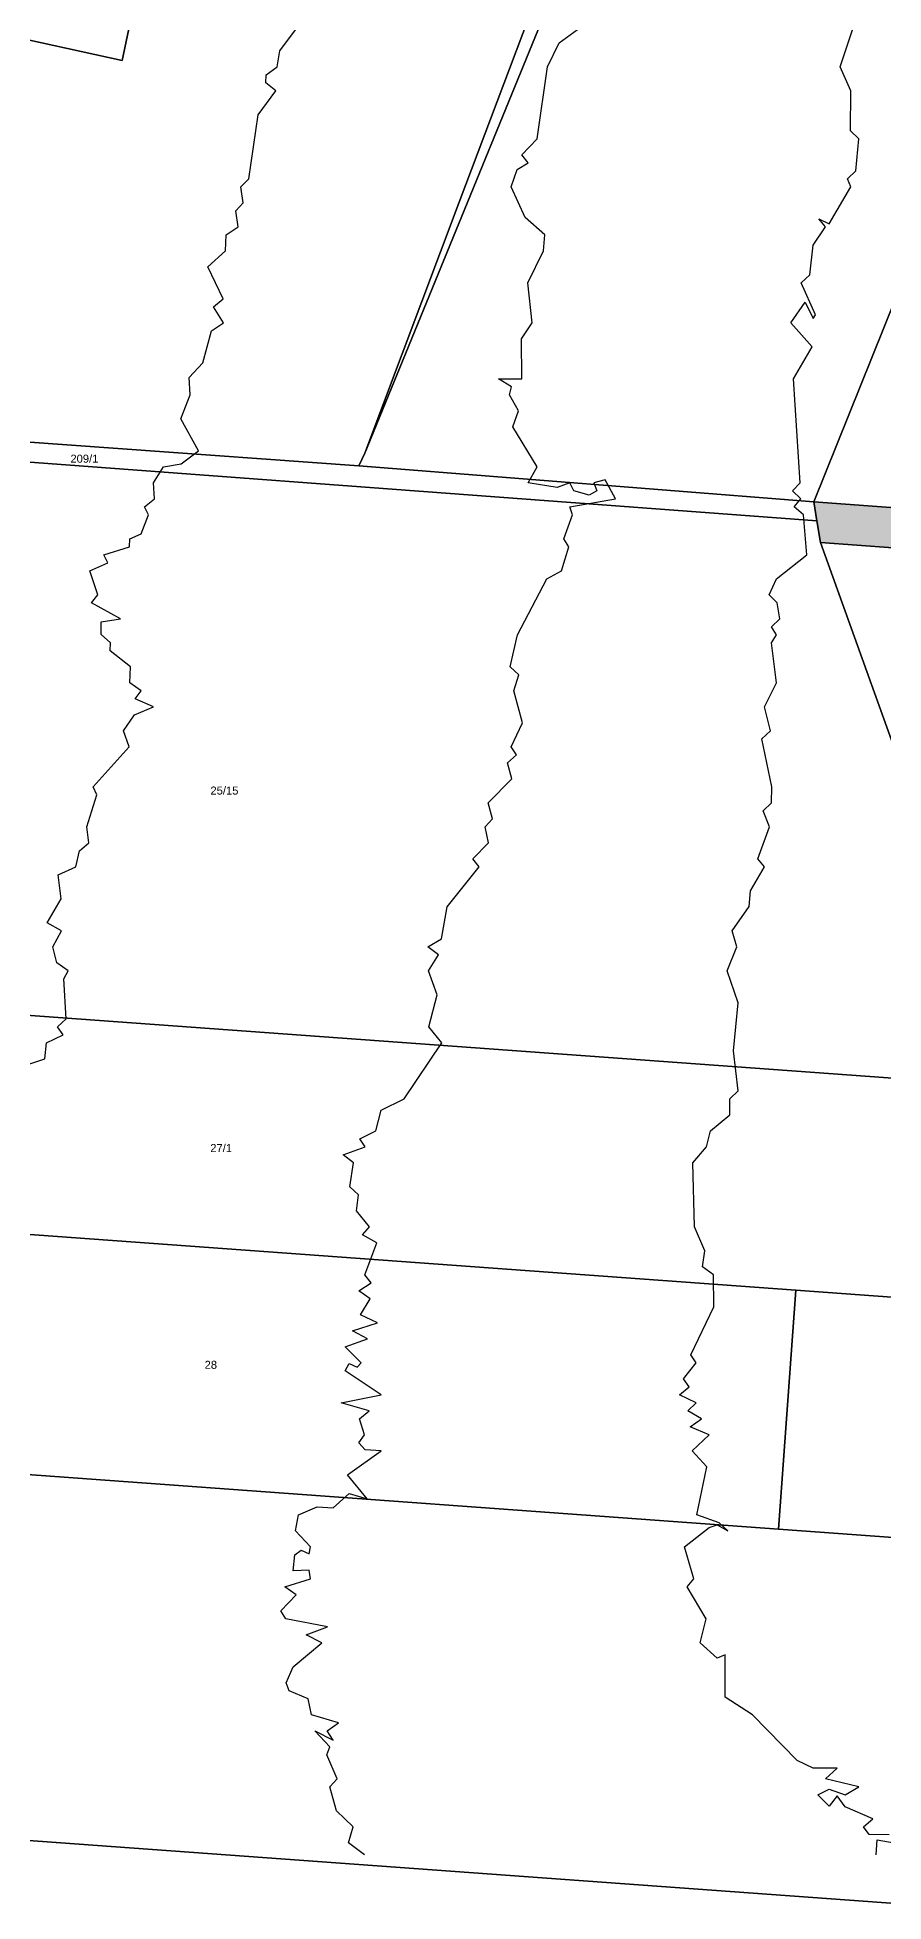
# Model space of a CAD drawing. Header units: millimetres. Extents: x 238 to 3518, y -74 to 2735.
# Drawn here: x 1442.6 to 1548.4, y 807.9 to 1040.9 of the extents above; entities that cross this region are included whole.
import ezdxf
from ezdxf.enums import TextEntityAlignment as Align

# ---------------------------------------------------------------- set-up
doc = ezdxf.new("R2010")
doc.units = ezdxf.units.MM
for name, color, linetype in [('LP_Flurstueck_bez', 7, 'Continuous'), ('LP_Flurstuecke', 8, 'Continuous'), ('LP_Topographie_Hoehenlinien', 8, 'Continuous'), ('LP_Verkehr_Strassen', 9, 'Continuous')]:
    doc.layers.add(name, color=color, linetype=linetype)
doc.styles.get("Standard").update_dxf_attribs({"font": 'arial.ttf'})

msp = doc.modelspace()

# ---------------------------------------------------------------- hatches: boundary and pattern name
at = {"layer": 'LP_Verkehr_Strassen'}
h = msp.add_hatch(color=9, dxfattribs=at)
h.paths.add_polyline_path([(1539.64, 982.84), (1540.02, 980.47), (1540.45, 977.77), (1567.73, 975.74), (1575.39, 954.5), (1579.62, 956.01), (1586.74, 936.27), (1593.85, 916.52), (1597.16, 907.33), (1600.96, 896.77), (1596.73, 895.25), (1603.85, 875.51), (1624.78, 873.98), (1625.11, 878.47), (1645.04, 877.02), (1664.98, 875.57), (1684.93, 874.12), (1684.64, 870.13), (1708.26, 868.41), (1708.55, 872.4), (1700.38, 872.99), (1690.94, 891.23), (1694.01, 895.5), (1712.11, 920.74), (1713.31, 921.47), (1727.38, 920.42), (1751.94, 918.59), (1752.87, 931.55), (1728.65, 933.35), (1713.52, 934.48), (1711.06, 936.24), (1700.98, 964.2), (1701.3, 968.47), (1701.62, 972.79), (1665.38, 975.49), (1665.14, 973.51), (1645.52, 974.97), (1625.38, 976.46), (1625, 976.49), (1605.25, 977.96), (1585.11, 979.46), (1582.49, 979.66), (1560.56, 981.29)])
h.paths.add_polyline_path([(1588.84, 961.41), (1589.52, 970.61), (1618.16, 968.48), (1649.82, 966.12), (1654.08, 954.32), (1653.3, 950.58), (1658.47, 952.44), (1653.64, 965.84), (1689.65, 963.16), (1693.33, 960.35), (1696.09, 952.71), (1699.48, 943.32), (1702.87, 933.9), (1705.62, 926.26), (1685.48, 898.19), (1678.87, 895.81), (1671.85, 915.29), (1666.68, 913.42), (1669.66, 911.03), (1675.58, 894.62), (1649.45, 885.21), (1648.12, 885.3), (1621.18, 887.26), (1610.5, 895.37), (1607.62, 903.38), (1600.5, 923.12), (1593.38, 942.87), (1595.27, 943.55)], flags=0)

# ---------------------------------------------------------------- linework, layer by layer
at = {"layer": 'LP_Flurstuecke', "color": 8}
for points in [[(1482.77, 987.33), (1539.64, 982.84), (1555.69, 1022.72), (1561.97, 1038.31), (1562.89, 1040.59), (1568.49, 1054.5), (1577.09, 1074.44), (1589.56, 1102.34), (1594.11, 1122.29), (1573.18, 1131.24), (1567.56, 1133.65), (1564.54, 1116.19), (1555.2, 1106.35), (1542.49, 1106.83), (1537.27, 1083.44), (1533.92, 1068.41), (1515.12, 1072.8), (1513.16, 1067.61), (1514.73, 1065.2), (1483.53, 988.92)], [(1378.56, 1054.43), (1453.2, 1038), (1458.46, 1063.16), (1478.23, 1061.7), (1487.69, 1100.9), (1480.32, 1102.78), (1461.87, 1107.48), (1422.58, 1117.48), (1413.87, 1106.72), (1408.27, 1100.05), (1395.89, 1081.69), (1385.93, 1068.76), (1389.39, 1068.33)], [(1483.53, 988.92), (1514.73, 1065.2), (1513.16, 1067.61), (1509.54, 1058.09), (1495.31, 1020.28)], [(1539.64, 982.84), (1560.56, 981.29), (1571.13, 1007.55), (1574.23, 1015.25), (1555.69, 1022.72)], [(1361.14, 993.78), (1540.02, 980.47), (1539.64, 982.84), (1482.77, 987.33), (1422.5, 991.66), (1416.59, 992.08), (1365.39, 995.75)], [(1361.14, 993.78), (1364.34, 969.18), (1365.29, 961.93), (1365.62, 960.65), (1374.73, 925.2), (1375.22, 923.48), (1564.97, 909.67), (1558.99, 926.28), (1551.88, 946.03), (1551.48, 947.13), (1540.45, 977.77), (1540.02, 980.47)], [(1540.45, 977.77), (1551.48, 947.13), (1551.88, 946.03), (1575.39, 954.5), (1567.73, 975.74)], [(1375.22, 923.48), (1383.16, 895.51), (1537.39, 884.3), (1575.1, 881.56), (1573.22, 886.78), (1566.1, 906.52), (1564.97, 909.67)], [(1383.16, 895.51), (1390.05, 871.22), (1392.06, 864.84), (1535.22, 854.44), (1537.39, 884.3)], [(1535.22, 854.44), (1586.21, 850.73), (1575.1, 881.56), (1537.39, 884.3)], [(1392.06, 864.84), (1399.97, 839.89), (1407.65, 818), (1742.95, 793.63), (1746.22, 839.09), (1726.27, 840.54), (1706.34, 842), (1682.72, 843.72), (1662.77, 845.17), (1642.83, 846.62), (1622.9, 848.07), (1586.21, 850.73), (1535.22, 854.44)], [(1407.65, 818), (1410.93, 808.62), (1566.03, 797.34), (1742.3, 784.53), (1742.95, 793.63)]]:
    msp.add_lwpolyline(points, close=True, dxfattribs=at)
for points in [[(1458.46, 1063.16), (1453.2, 1038), (1378.56, 1054.43)], [(1422.5, 991.66), (1482.77, 987.33), (1483.53, 988.92), (1495.31, 1020.28), (1509.54, 1058.09)], [(1560.56, 981.29), (1539.64, 982.84), (1540.02, 980.47), (1540.45, 977.77), (1567.73, 975.74)]]:
    msp.add_lwpolyline(points, dxfattribs=at)
at = {"layer": 'LP_Topographie_Hoehenlinien', "color": 8}
for points in [[(1440.53, 912.23), (1443.54, 913.23), (1443.75, 915.23), (1445.8, 916.23), (1445.09, 917.23), (1446.2, 918.23), (1445.9, 923.23), (1446.43, 924.23), (1445.02, 925.23), (1444.53, 927.23), (1445.59, 929.23), (1443.8, 930.23), (1445.56, 933.22), (1445.18, 936.22), (1447.41, 937.22), (1447.87, 939.22), (1449.02, 940.22), (1448.79, 942.22), (1450.04, 946.22), (1449.58, 947.22), (1454.05, 952.22), (1453.37, 954.22), (1454.74, 956.22), (1457.09, 957.22), (1454.83, 958.22), (1455.55, 959.22), (1454.16, 960.22), (1454.21, 962.22), (1451.67, 964.22), (1451.73, 965.22), (1450.55, 966.25), (1450.55, 967.84), (1452.99, 968.22), (1449.37, 970.22), (1450.14, 971.22), (1449.13, 974.22), (1451.38, 975.22), (1450.89, 976.22), (1454.12, 977.22), (1454.14, 978.22), (1455.55, 978.82), (1456.49, 981.22), (1456, 982.22), (1457.23, 983.22), (1457.1, 985.22), (1458.36, 987.22), (1460.55, 987.57), (1462.72, 989.22), (1460.52, 993.22), (1461.69, 996.22), (1461.55, 998.37), (1463.25, 1000.22), (1464.34, 1004.22), (1465.85, 1005.22), (1464.61, 1007.22), (1465.82, 1008.22), (1463.91, 1012.22), (1466.09, 1014.22), (1466.18, 1016.22), (1467.69, 1017.22), (1467.4, 1019.22), (1468.32, 1020.22), (1468.03, 1022.22), (1469.03, 1023.22), (1470.17, 1031.22), (1472.39, 1034.22), (1471.16, 1035.22), (1471.19, 1036.22), (1472.56, 1037.22), (1472.9, 1039.22), (1478.86, 1047.22)], [(1483.46, 813.73), (1481.47, 815.23), (1482.04, 817.23), (1479.96, 819.23), (1479.15, 822.23), (1480.08, 823.23), (1478.75, 826.23), (1479.16, 827.23), (1477.27, 829.23), (1479.55, 828.05), (1478.82, 829.23), (1480.22, 830.23), (1476.85, 831.23), (1476.44, 833.23), (1474.06, 834.23), (1473.69, 835.23), (1474.57, 837.23), (1478.14, 840.23), (1476.17, 841.23), (1478.84, 842.23), (1473.64, 843.23), (1473, 844.23), (1474.94, 846.23), (1473.51, 847.23), (1476.73, 848.23), (1476.55, 849.33), (1474.54, 849.23), (1474.75, 851.23), (1475.55, 851.8), (1476.55, 851.37), (1476.73, 852.23), (1474.87, 854.23), (1475.24, 856.23), (1477.55, 857.22), (1479.55, 857.09), (1481.55, 858.91), (1483.79, 858.23), (1481.36, 861.23), (1485.55, 864.23), (1483.55, 864.34), (1482.77, 865.23), (1483.46, 866.23), (1482.87, 868.23), (1484.08, 869.23), (1480.54, 870.23), (1485.57, 871.23), (1481.08, 874.23), (1481.55, 875.14), (1482.55, 874.68), (1483.07, 875.23), (1481.05, 877.23), (1483.85, 878.23), (1481.97, 879.23), (1485.12, 880.23), (1482.98, 881.23), (1484.18, 883.23), (1482.75, 884.23), (1484.3, 885.23), (1483.51, 886.23), (1485.03, 890.23), (1483.21, 891.23), (1484.11, 892.23), (1482.49, 894.23), (1482.73, 896.23), (1481.65, 897.23), (1482.12, 900.23), (1480.81, 901.23), (1483.58, 902.23), (1482.88, 903.23), (1484.89, 904.23), (1485.55, 906.81), (1488.42, 908.23), (1493.15, 915.23), (1491.53, 917.23), (1492.54, 921.23), (1491.49, 924.23), (1492.71, 926.23), (1491.4, 927.23), (1493.08, 928.23), (1493.81, 932.23), (1497.8, 937.22), (1497.01, 938.22), (1498.99, 940.22), (1498.54, 942.22), (1499.48, 943.22), (1498.93, 945.22), (1501.87, 948.22), (1501.35, 950.22), (1502.47, 951.22), (1501.81, 952.22), (1503.22, 955.22), (1502.13, 959.22), (1502.78, 961.22), (1501.68, 962.22), (1502.6, 966.22), (1506.26, 973.22), (1508.09, 974.22), (1509, 977.22), (1508.41, 978.22), (1509.49, 981.22), (1509.15, 982.22), (1514.86, 983.22), (1513.54, 985.58), (1512.12, 985.22), (1512.5, 984.22), (1511.54, 983.68), (1509.64, 984.22), (1509.15, 985.22), (1507.54, 984.64), (1503.92, 985.22), (1505.05, 987.22), (1502.02, 992.22), (1502.74, 994.22), (1501.6, 996.22), (1501.85, 997.22), (1500.22, 998.22), (1503.13, 998.22), (1503.09, 1003.22), (1504.43, 1005.22), (1503.91, 1010.22), (1505.86, 1014.22), (1506.02, 1016.22), (1503.55, 1018.38), (1501.82, 1022.22), (1502.55, 1024.38), (1503.95, 1025.22), (1503.16, 1026.22), (1505.05, 1028.22), (1506.36, 1037.22), (1507.81, 1040.22), (1510.54, 1042.22)], [(1549.06, 816.23), (1546.54, 816.28), (1545.86, 817.23), (1546.99, 818.23), (1543.54, 819.75), (1542.54, 821.09), (1541.54, 819.8), (1540.12, 821.23), (1541.54, 821.93), (1543.54, 821.24), (1545.28, 822.23), (1541.1, 823.23), (1542.54, 824.55), (1539.54, 824.58), (1537.54, 825.53), (1531.95, 831.23), (1528.54, 833.43), (1528.54, 838.71), (1527.54, 838.31), (1525.44, 840.23), (1526.19, 843.23), (1523.8, 847.23), (1524.63, 848.23), (1523.45, 852.23), (1526.54, 854.63), (1527.54, 854.97), (1528.87, 854.23), (1527.79, 855.23), (1525, 856.23), (1526.28, 862.23), (1524.44, 864.23), (1526.56, 866.23), (1524.17, 867.23), (1525.58, 868.23), (1523.88, 869.23), (1524.91, 870.23), (1522.86, 871.23), (1524.05, 872.23), (1523.34, 873.23), (1524.94, 875.23), (1524.25, 876.23), (1527.13, 882.23), (1527.1, 886.23), (1525.73, 887.23), (1526.02, 889.23), (1524.7, 892.23), (1524.52, 900.23), (1526.2, 902.23), (1526.72, 904.23), (1529.12, 906.23), (1529.15, 908.23), (1530.19, 909.23), (1529.58, 914.23), (1530.18, 920.23), (1528.82, 924.23), (1530.03, 927.23), (1529.43, 929.23), (1531.54, 932.24), (1531.72, 934.22), (1533.49, 937.22), (1532.65, 938.22), (1534.09, 942.22), (1533.32, 944.22), (1534.35, 945.22), (1534.37, 947.22), (1533.14, 953.22), (1534.21, 954.22), (1533.49, 957.22), (1534.96, 960.22), (1534.33, 965.22), (1534.96, 966.22), (1534.34, 967.22), (1535.38, 968.22), (1535.05, 970.22), (1534.05, 971.22), (1534.96, 973.22), (1538.78, 976.22), (1538.36, 981.22), (1537.16, 982.22), (1537.99, 983.22), (1536.96, 984.22), (1537.94, 985.22), (1537.1, 998.22), (1539.42, 1002.22), (1536.76, 1005.22), (1538.54, 1007.77), (1539.54, 1005.75), (1539.86, 1006.22), (1538.05, 1010.22), (1539.14, 1011.22), (1539.54, 1014.9), (1541.08, 1017.22), (1540.28, 1018.22), (1541.54, 1017.57), (1544.26, 1022.22), (1543.84, 1023.22), (1544.87, 1024.22), (1545.25, 1028.22), (1544.22, 1029.22), (1544.24, 1034.22), (1542.92, 1037.22), (1544.59, 1042.22)], [(1547.44, 813.73), (1547.54, 815.6), (1549.68, 815.23)]]:
    msp.add_lwpolyline(points, dxfattribs=at)

# ---------------------------------------------------------------- texts
at = {"layer": 'LP_Flurstueck_bez', "color": 7}
for s, p in [('209/1', (1448.47, 988.23)), ('25/15', (1465.97, 946.75)), ('27/1', (1465.56, 902.07)), ('28', (1464.27, 874.98))]:
    msp.add_text(s, height=1, dxfattribs=at).set_placement(p, align=Align.MIDDLE_CENTER)

doc.saveas('drawing.dxf')
